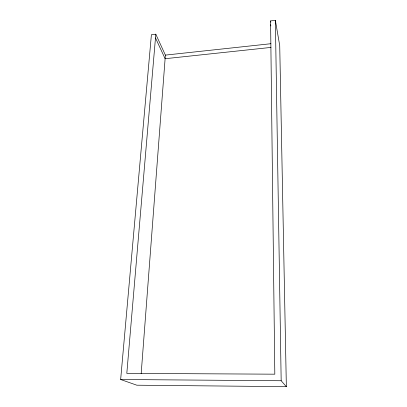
<?xml version="1.0" encoding="UTF-8"?>
<svg xmlns="http://www.w3.org/2000/svg" width="407" height="407" viewBox="0 0 407 407"><rect width="100%" height="100%" fill="white"/><g stroke="black" fill="none" stroke-linecap="round" stroke-linejoin="round"><path stroke-width="0.61" d="M141.168 373.743L165.384 55.108L155.8 34.193L151.399 34.702L120.65 379.507L136.818 385.2L286.35 386.65L279.726 45.645L275.371 20.35L270.584 20.905L274.817 374.181L126.806 373.377L155.8 34.193M165.384 55.108L270.899 43.717M270.97 47.421L165.11 58.71L155.484 37.912M120.65 379.507L281.171 380.743L286.35 386.65M270.63 24.735L270.858 25.972M270.584 20.905L270.813 22.151M275.371 20.35L281.171 380.743"/></g></svg>
